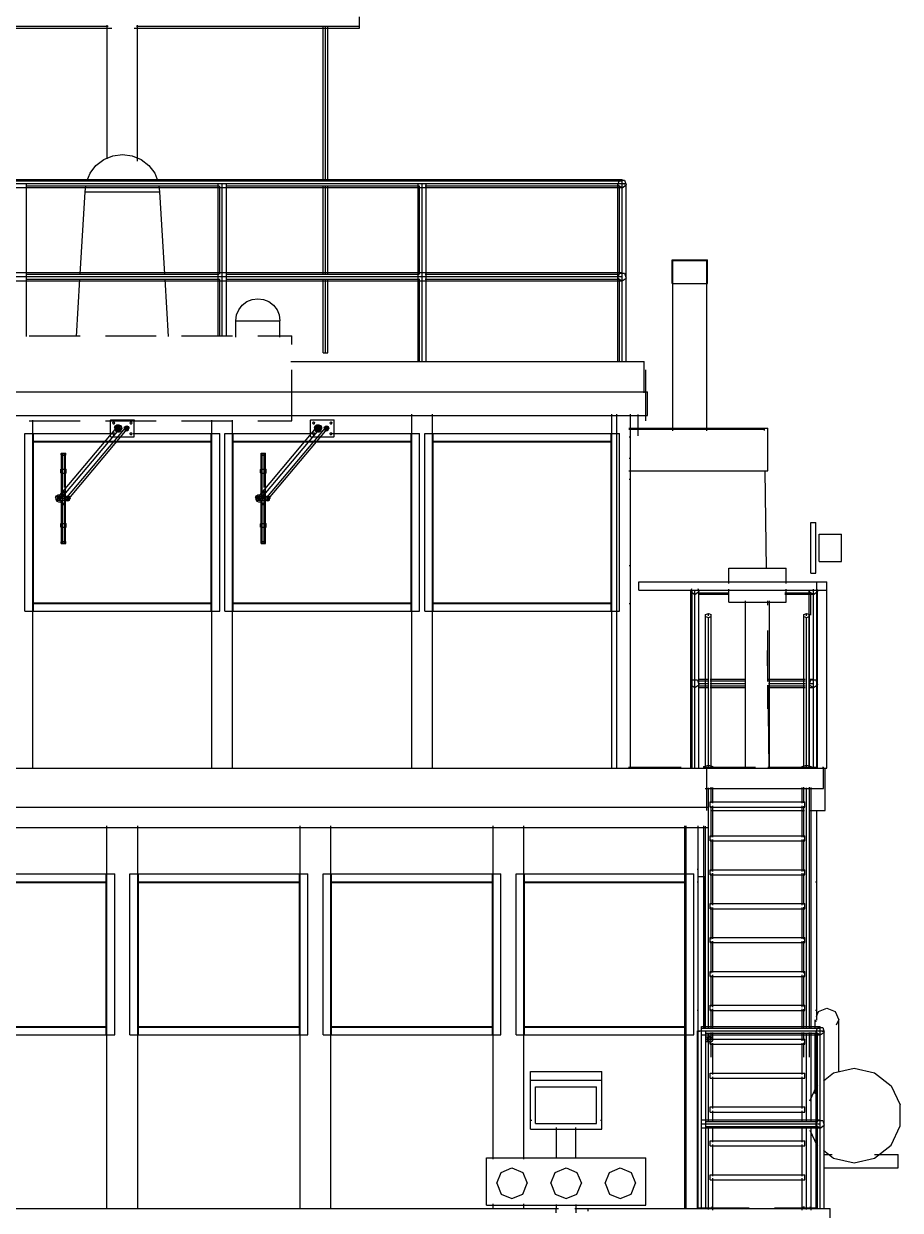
# Model space of a CAD drawing. Extents: x 5 to 836, y 5 to 589.
# Drawn here: x 460.2 to 511.9, y 462.9 to 532.9 of the extents above; entities that cross this region are included whole.
import ezdxf

# ---------------------------------------------------------------- set-up
doc = ezdxf.new("R2010")
doc.units = 0
doc.linetypes.add('DASHED', pattern=[4.5, 3, -1.5])
for name, color, linetype in [('DETAIL', 8, 'CONTINUOUS'), ('MARKING', 4, 'DASHED'), ('OUTLINE', 7, 'CONTINUOUS')]:
    doc.layers.add(name, color=color, linetype=linetype)

msp = doc.modelspace()

# ---------------------------------------------------------------- linework, layer by layer
at = {"layer": 'DETAIL'}
for p, q in [((480, 532.67), (480, 533.33)), ((452, 532.79), (465.16, 532.79)), ((452, 532.67), (465.37, 532.67)), ((466.7, 532.67), (480, 532.67)), ((466.84, 532.79), (480, 532.79)), ((477.86, 523.65), (477.86, 532.75)), ((478, 523.65), (478, 532.75)), ((478.14, 523.65), (478.14, 532.75)), ((436.26, 523.5), (495.74, 523.5)), ((436.5, 523.74), (495.5, 523.74)), ((436.5, 523.65), (495.5, 523.65)), ((436.5, 523.26), (495.5, 523.26)), ((460.3, 523.35), (471.7, 523.35)), ((460.34, 514.46), (460.34, 523.5)), ((471.66, 514.46), (471.66, 523.5)), ((471.75, 518.15), (471.75, 523.36)), ((471.9, 514.46), (471.9, 523.5)), ((472.12, 523.35), (483.53, 523.35)), ((472.14, 514.46), (472.14, 523.5)), ((477.86, 518.12), (477.86, 523.37)), ((478, 518.12), (478, 523.37)), ((478.14, 518.12), (478.14, 523.37)), ((483.46, 513), (483.46, 523.5)), ((483.55, 518.15), (483.55, 523.36)), ((483.7, 513), (483.7, 523.5)), ((483.88, 523.35), (495.36, 523.35)), ((483.94, 513), (483.94, 523.5)), ((495.26, 523.42), (495.35, 523.7)), ((495.26, 513), (495.26, 523.5)), ((495.26, 523.42), (495.5, 523.25)), ((495.35, 523.7), (495.65, 523.7)), ((495.35, 518.15), (495.35, 523.36)), ((495.5, 513), (495.5, 523.74)), ((495.5, 523.25), (495.74, 523.42)), ((495.65, 523.7), (495.74, 523.42)), ((495.65, 523.43), (495.65, 523.5)), ((495.74, 513), (495.74, 523.5)), ((463.8, 523), (468.2, 523)), ((498.46, 519), (500.54, 519)), ((498.5, 518.95), (500.5, 518.95)), ((436.5, 518.24), (495.5, 518.24)), ((460.3, 518.15), (471.7, 518.15)), ((472.12, 518.15), (483.53, 518.15)), ((483.88, 518.15), (495.36, 518.15)), ((495.26, 517.92), (495.35, 518.2)), ((495.35, 518.2), (495.65, 518.2)), ((495.65, 518.2), (495.74, 517.92)), ((436.5, 518), (495.5, 518)), ((436.5, 517.76), (495.5, 517.76)), ((460.3, 517.85), (471.7, 517.85)), ((471.75, 514.46), (471.75, 517.87)), ((472.12, 517.85), (483.53, 517.85)), ((477.86, 513.5), (477.86, 517.84)), ((478, 513.5), (478, 517.84)), ((478.14, 513.5), (478.14, 517.84)), ((483.55, 513), (483.55, 517.87)), ((483.88, 517.85), (495.36, 517.85)), ((495.26, 517.92), (495.5, 517.75)), ((495.35, 513), (495.35, 517.87)), ((495.5, 517.75), (495.74, 517.92)), ((498.46, 517.6), (500.54, 517.6)), ((472.7, 515.4), (475.3, 515.4)), ((477.86, 513.5), (478.14, 513.5)), ((475.94, 513), (496.8, 513)), ((496.8, 511.14), (496.8, 513)), ((435, 511.2), (497, 511.2)), ((497, 509.8), (497, 511.2)), ((435, 509.8), (497, 509.8)), ((483.09, 489), (483.09, 509.89)), ((484.31, 489), (484.31, 509.89)), ((494.89, 489), (494.89, 509.89)), ((495.2, 489), (495.2, 509.88)), ((496, 489), (496, 509.88)), ((460.71, 489), (460.71, 509.54)), ((465.43, 509.37), (465.44, 509.4)), ((465.43, 509.37), (465.44, 509.34)), ((465.44, 509.4), (465.46, 509.42)), ((465.44, 509.34), (465.46, 509.32)), ((465.46, 509.42), (465.49, 509.43)), ((465.46, 509.32), (465.49, 509.31)), ((465.49, 509.43), (465.52, 509.42)), ((465.49, 509.31), (465.52, 509.32)), ((465.52, 509.42), (465.54, 509.4)), ((465.52, 509.32), (465.54, 509.34)), ((465.54, 509.4), (465.55, 509.37)), ((465.54, 509.34), (465.55, 509.37)), ((465.54, 509.09), (465.59, 509.19)), ((465.54, 509.09), (465.55, 508.98)), ((465.56, 509.05), (465.59, 509.14)), ((465.56, 509.05), (465.59, 508.96)), ((465.59, 509.19), (465.68, 509.25)), ((465.59, 509.14), (465.66, 509.21)), ((465.6, 509.05), (465.62, 509.13)), ((465.6, 509.05), (465.62, 508.97)), ((465.62, 509.13), (465.67, 509.18)), ((465.66, 509.21), (465.75, 509.24)), ((465.66, 509.07), (465.72, 509.13)), ((465.66, 509.07), (465.69, 508.98)), ((465.67, 509.18), (465.75, 509.2)), ((465.68, 509.25), (465.79, 509.26)), ((465.68, 509.05), (465.69, 509.09)), ((465.68, 509.05), (465.69, 509.01)), ((465.69, 509.09), (465.71, 509.11)), ((465.71, 509.11), (465.75, 509.12)), ((465.72, 509.13), (465.81, 509.12)), ((465.75, 509.24), (465.84, 509.21)), ((465.75, 509.2), (465.83, 509.18)), ((465.75, 509.12), (465.79, 509.11)), ((465.79, 509.26), (465.89, 509.21)), ((465.79, 509.11), (465.81, 509.09)), ((465.81, 509.12), (465.84, 509.03)), ((465.81, 509.09), (465.82, 509.05)), ((465.81, 509.01), (465.82, 509.05)), ((465.83, 509.18), (465.88, 509.13)), ((465.84, 509.21), (465.91, 509.14)), ((465.88, 509.13), (465.9, 509.05)), ((465.88, 508.97), (465.9, 509.05)), ((465.89, 509.21), (465.95, 509.12)), ((465.91, 509.14), (465.94, 509.05)), ((465.91, 508.96), (465.94, 509.05)), ((465.95, 509.12), (465.96, 509.01)), ((466.11, 509.07), (466.14, 509.14)), ((466.11, 509.07), (466.12, 509)), ((466.13, 509.05), (466.15, 509.11)), ((466.13, 509.05), (466.15, 508.99)), ((466.14, 509.14), (466.2, 509.18)), ((466.15, 509.11), (466.19, 509.15)), ((466.15, 509.05), (466.17, 509.1)), ((466.15, 509.05), (466.17, 509)), ((466.17, 509.1), (466.2, 509.13)), ((466.19, 509.15), (466.25, 509.17)), ((466.19, 509.06), (466.23, 509.11)), ((466.19, 509.06), (466.21, 509)), ((466.2, 509.18), (466.27, 509.19)), ((466.2, 509.13), (466.25, 509.15)), ((466.21, 509.05), (466.22, 509.07)), ((466.21, 509.05), (466.22, 509.03)), ((466.22, 509.07), (466.23, 509.08)), ((466.23, 509.11), (466.29, 509.1)), ((466.23, 509.08), (466.25, 509.09)), ((466.25, 509.17), (466.31, 509.15)), ((466.25, 509.15), (466.3, 509.13)), ((466.25, 509.09), (466.27, 509.08)), ((466.27, 509.19), (466.34, 509.16)), ((466.27, 509.08), (466.28, 509.07)), ((466.28, 509.07), (466.29, 509.05)), ((466.28, 509.03), (466.29, 509.05)), ((466.29, 509.1), (466.31, 509.04)), ((466.3, 509.13), (466.33, 509.1)), ((466.31, 509.15), (466.35, 509.11)), ((466.33, 509.1), (466.35, 509.05)), ((466.33, 509), (466.35, 509.05)), ((466.34, 509.16), (466.38, 509.1)), ((466.35, 509.11), (466.37, 509.05)), ((466.35, 508.99), (466.37, 509.05)), ((466.38, 509.1), (466.39, 509.03)), ((466.45, 509.37), (466.46, 509.4)), ((466.45, 509.37), (466.46, 509.34)), ((466.46, 509.4), (466.48, 509.42)), ((466.46, 509.34), (466.48, 509.32)), ((466.48, 509.42), (466.51, 509.43)), ((466.48, 509.32), (466.51, 509.31)), ((466.51, 509.43), (466.54, 509.42)), ((466.51, 509.31), (466.54, 509.32)), ((466.54, 509.42), (466.56, 509.4)), ((466.54, 509.32), (466.56, 509.34)), ((466.56, 509.4), (466.57, 509.37)), ((466.56, 509.34), (466.57, 509.37)), ((471.29, 489), (471.29, 509.54)), ((472.51, 489), (472.51, 509.54)), ((477.23, 509.37), (477.24, 509.4)), ((477.23, 509.37), (477.24, 509.34)), ((477.24, 509.4), (477.26, 509.42)), ((477.24, 509.34), (477.26, 509.32)), ((477.26, 509.42), (477.29, 509.43)), ((477.26, 509.32), (477.29, 509.31)), ((477.29, 509.43), (477.32, 509.42)), ((477.29, 509.31), (477.32, 509.32)), ((477.32, 509.42), (477.34, 509.4)), ((477.32, 509.32), (477.34, 509.34)), ((477.34, 509.4), (477.35, 509.37)), ((477.34, 509.34), (477.35, 509.37)), ((477.34, 509.09), (477.39, 509.19)), ((477.34, 509.09), (477.35, 508.98)), ((477.36, 509.05), (477.39, 509.14)), ((477.36, 509.05), (477.39, 508.96)), ((477.39, 509.19), (477.48, 509.25)), ((477.39, 509.14), (477.46, 509.21)), ((477.4, 509.05), (477.42, 509.13)), ((477.4, 509.05), (477.42, 508.97)), ((477.42, 509.13), (477.47, 509.18)), ((477.46, 509.21), (477.55, 509.24)), ((477.46, 509.07), (477.52, 509.13)), ((477.46, 509.07), (477.49, 508.98)), ((477.47, 509.18), (477.55, 509.2)), ((477.48, 509.25), (477.59, 509.26)), ((477.48, 509.05), (477.49, 509.09)), ((477.48, 509.05), (477.49, 509.01)), ((477.49, 509.09), (477.51, 509.11)), ((477.51, 509.11), (477.55, 509.12)), ((477.52, 509.13), (477.61, 509.12)), ((477.55, 509.24), (477.64, 509.22)), ((477.55, 509.2), (477.63, 509.18)), ((477.55, 509.12), (477.59, 509.11)), ((477.59, 509.26), (477.69, 509.21)), ((477.59, 509.11), (477.61, 509.09)), ((477.61, 509.12), (477.64, 509.03)), ((477.61, 509.09), (477.62, 509.05)), ((477.61, 509.01), (477.62, 509.05)), ((477.63, 509.18), (477.68, 509.13)), ((477.64, 509.21), (477.71, 509.14)), ((477.68, 509.13), (477.7, 509.05)), ((477.68, 508.97), (477.7, 509.05)), ((477.69, 509.21), (477.75, 509.12)), ((477.71, 509.14), (477.74, 509.05)), ((477.71, 508.96), (477.74, 509.05)), ((477.75, 509.12), (477.76, 509.01)), ((477.91, 509.07), (477.94, 509.14)), ((477.91, 509.07), (477.92, 509)), ((477.93, 509.05), (477.95, 509.11)), ((477.93, 509.05), (477.95, 508.99)), ((477.94, 509.14), (478, 509.18)), ((477.95, 509.11), (477.99, 509.15)), ((477.95, 509.05), (477.97, 509.1)), ((477.95, 509.05), (477.97, 509)), ((477.96, 509.1), (478, 509.14)), ((477.99, 509.15), (478.05, 509.17)), ((477.99, 509.06), (478.03, 509.11)), ((477.99, 509.06), (478.01, 509)), ((478, 509.18), (478.07, 509.19)), ((478, 509.13), (478.05, 509.15)), ((478.01, 509.05), (478.02, 509.07)), ((478.01, 509.05), (478.02, 509.03)), ((478.02, 509.07), (478.03, 509.08)), ((478.03, 509.11), (478.09, 509.1)), ((478.03, 509.08), (478.05, 509.09)), ((478.05, 509.17), (478.11, 509.15)), ((478.05, 509.15), (478.1, 509.13)), ((478.05, 509.09), (478.07, 509.08)), ((478.07, 509.19), (478.14, 509.16)), ((478.07, 509.08), (478.08, 509.07)), ((478.08, 509.07), (478.09, 509.05)), ((478.08, 509.03), (478.09, 509.05)), ((478.09, 509.1), (478.11, 509.04)), ((478.1, 509.13), (478.13, 509.1)), ((478.11, 509.15), (478.15, 509.11)), ((478.13, 509.1), (478.15, 509.05)), ((478.13, 509), (478.15, 509.05)), ((478.14, 509.16), (478.18, 509.1)), ((478.15, 509.11), (478.17, 509.05)), ((478.15, 508.99), (478.16, 509.05)), ((478.18, 509.1), (478.19, 509.03)), ((478.25, 509.37), (478.26, 509.4)), ((478.25, 509.37), (478.26, 509.34)), ((478.26, 509.4), (478.28, 509.42)), ((478.26, 509.34), (478.28, 509.32)), ((478.28, 509.42), (478.31, 509.43)), ((478.28, 509.32), (478.31, 509.31)), ((478.31, 509.43), (478.34, 509.42)), ((478.31, 509.31), (478.34, 509.32)), ((478.34, 509.42), (478.36, 509.4)), ((478.34, 509.32), (478.36, 509.34)), ((478.36, 509.4), (478.37, 509.37)), ((478.36, 509.34), (478.37, 509.37)), ((495.91, 509.05), (504.1, 509.05)), ((460.25, 508.75), (465.37, 508.75)), ((460.25, 498.25), (460.25, 508.75)), ((460.75, 498.25), (460.75, 508.75)), ((465.43, 508.73), (465.44, 508.76)), ((465.43, 508.73), (465.44, 508.7)), ((465.44, 508.76), (465.46, 508.78)), ((465.44, 508.7), (465.46, 508.68)), ((465.46, 508.78), (465.49, 508.79)), ((465.46, 508.68), (465.49, 508.67)), ((465.49, 508.79), (465.52, 508.78)), ((465.49, 508.67), (465.52, 508.68)), ((465.52, 508.78), (465.54, 508.76)), ((465.52, 508.68), (465.54, 508.7)), ((465.54, 508.76), (465.55, 508.73)), ((465.54, 508.7), (465.55, 508.73)), ((465.55, 508.98), (465.61, 508.89)), ((465.59, 508.96), (465.66, 508.89)), ((465.61, 508.89), (465.71, 508.84)), ((465.62, 508.97), (465.67, 508.92)), ((465.66, 508.89), (465.75, 508.86)), ((465.67, 508.92), (465.75, 508.9)), ((465.69, 509.01), (465.71, 508.99)), ((465.69, 508.98), (465.78, 508.97)), ((465.71, 508.99), (465.75, 508.98)), ((465.71, 508.84), (465.82, 508.85)), ((465.75, 508.98), (465.79, 508.99)), ((465.75, 508.9), (465.83, 508.92)), ((465.75, 508.86), (465.85, 508.89)), ((465.78, 508.97), (465.84, 509.03)), ((465.79, 508.99), (465.81, 509.01)), ((465.82, 508.85), (465.91, 508.91)), ((465.83, 508.92), (465.88, 508.97)), ((465.84, 508.89), (465.91, 508.96)), ((465.91, 508.91), (465.96, 509.01)), ((466.12, 509), (466.16, 508.94)), ((466.15, 508.99), (466.19, 508.95)), ((466.16, 508.94), (466.23, 508.91)), ((466.17, 509), (466.2, 508.97)), ((466.19, 508.95), (466.25, 508.93)), ((466.2, 508.97), (466.25, 508.95)), ((466.21, 509), (466.27, 508.99)), ((466.22, 509.03), (466.23, 509.02)), ((466.23, 509.02), (466.25, 509.01)), ((466.23, 508.91), (466.3, 508.92)), ((466.25, 509.01), (466.27, 509.02)), ((466.25, 508.95), (466.3, 508.97)), ((466.25, 508.93), (466.31, 508.95)), ((466.27, 508.99), (466.31, 509.04)), ((466.27, 509.02), (466.28, 509.03)), ((466.3, 508.97), (466.33, 509)), ((466.3, 508.92), (466.36, 508.96)), ((466.31, 508.95), (466.35, 508.99)), ((466.36, 508.96), (466.39, 509.03)), ((466.45, 508.73), (466.46, 508.76)), ((466.45, 508.73), (466.46, 508.7)), ((466.46, 508.76), (466.48, 508.78)), ((466.46, 508.7), (466.48, 508.68)), ((466.48, 508.78), (466.51, 508.79)), ((466.48, 508.68), (466.51, 508.67)), ((466.51, 508.79), (466.54, 508.78)), ((466.51, 508.67), (466.54, 508.68)), ((466.54, 508.78), (466.56, 508.76)), ((466.54, 508.68), (466.56, 508.7)), ((466.56, 508.76), (466.57, 508.73)), ((466.56, 508.7), (466.57, 508.73)), ((466.63, 508.75), (471.75, 508.75)), ((471.25, 498.25), (471.25, 508.75)), ((471.75, 498.25), (471.75, 508.75)), ((472.05, 508.75), (477.17, 508.75)), ((472.05, 498.25), (472.05, 508.75)), ((472.55, 498.25), (472.55, 508.75)), ((477.23, 508.73), (477.24, 508.76)), ((477.23, 508.73), (477.24, 508.7)), ((477.24, 508.76), (477.26, 508.78)), ((477.24, 508.7), (477.26, 508.68)), ((477.26, 508.78), (477.29, 508.79)), ((477.26, 508.68), (477.29, 508.67)), ((477.29, 508.79), (477.32, 508.78)), ((477.29, 508.67), (477.32, 508.68)), ((477.32, 508.78), (477.34, 508.76)), ((477.32, 508.68), (477.34, 508.7)), ((477.34, 508.76), (477.35, 508.73)), ((477.34, 508.7), (477.35, 508.73)), ((477.35, 508.98), (477.41, 508.89)), ((477.39, 508.96), (477.46, 508.89)), ((477.41, 508.89), (477.51, 508.84)), ((477.42, 508.97), (477.47, 508.92)), ((477.46, 508.89), (477.55, 508.86)), ((477.47, 508.92), (477.55, 508.9)), ((477.49, 509.01), (477.51, 508.99)), ((477.49, 508.98), (477.58, 508.97)), ((477.51, 508.99), (477.55, 508.98)), ((477.51, 508.84), (477.62, 508.85)), ((477.55, 508.98), (477.59, 508.99)), ((477.55, 508.9), (477.63, 508.92)), ((477.55, 508.86), (477.65, 508.89)), ((477.58, 508.97), (477.64, 509.03)), ((477.59, 508.99), (477.61, 509.01)), ((477.62, 508.85), (477.71, 508.91)), ((477.63, 508.92), (477.68, 508.97)), ((477.64, 508.89), (477.71, 508.96)), ((477.71, 508.91), (477.76, 509.01)), ((477.92, 509), (477.96, 508.94)), ((477.95, 508.99), (477.99, 508.95)), ((477.96, 508.94), (478.03, 508.91)), ((477.97, 509), (478, 508.97)), ((477.99, 508.95), (478.05, 508.93)), ((478, 508.97), (478.05, 508.95)), ((478.01, 509), (478.07, 508.99)), ((478.02, 509.03), (478.03, 509.02)), ((478.03, 509.02), (478.05, 509.01)), ((478.03, 508.91), (478.1, 508.92)), ((478.05, 509.01), (478.07, 509.02)), ((478.05, 508.95), (478.1, 508.97)), ((478.05, 508.93), (478.11, 508.95)), ((478.07, 508.99), (478.11, 509.04)), ((478.07, 509.02), (478.08, 509.03)), ((478.1, 508.97), (478.13, 509)), ((478.1, 508.92), (478.16, 508.96)), ((478.11, 508.95), (478.15, 508.99)), ((478.16, 508.96), (478.19, 509.03)), ((478.25, 508.73), (478.26, 508.76)), ((478.25, 508.73), (478.26, 508.7)), ((478.26, 508.76), (478.28, 508.78)), ((478.26, 508.7), (478.28, 508.68)), ((478.28, 508.78), (478.31, 508.79)), ((478.28, 508.68), (478.31, 508.67)), ((478.31, 508.79), (478.34, 508.78)), ((478.31, 508.67), (478.34, 508.68)), ((478.34, 508.78), (478.36, 508.76)), ((478.34, 508.68), (478.36, 508.7)), ((478.36, 508.76), (478.37, 508.73)), ((478.36, 508.7), (478.37, 508.73)), ((478.43, 508.75), (483.55, 508.75)), ((483.05, 498.25), (483.05, 508.75)), ((483.55, 498.25), (483.55, 508.75)), ((483.85, 508.75), (495.35, 508.75)), ((483.85, 498.25), (483.85, 508.75)), ((484.35, 498.25), (484.35, 508.75)), ((494.85, 498.25), (494.85, 508.75)), ((495.35, 498.25), (495.35, 508.75)), ((495.91, 509), (503.9, 509)), ((495.93, 508.54), (496, 508.54)), ((460.71, 508.29), (471.29, 508.29)), ((460.75, 508.25), (471.25, 508.25)), ((472.51, 508.29), (483.09, 508.29)), ((472.55, 508.25), (483.05, 508.25)), ((484.31, 508.29), (494.89, 508.29)), ((484.35, 508.25), (494.85, 508.25)), ((495.93, 507.29), (496, 507.29)), ((495.91, 506.55), (504.1, 506.55)), ((495.93, 506.04), (496, 506.04)), ((462.06, 504.96), (462.11, 505.06)), ((462.06, 504.96), (462.07, 504.85)), ((462.07, 504.85), (462.14, 504.76)), ((462.11, 505.06), (462.2, 505.12)), ((462.2, 505.12), (462.31, 505.13)), ((462.21, 504.92), (462.22, 504.95)), ((462.21, 504.92), (462.22, 504.89)), ((462.22, 504.95), (462.24, 504.97)), ((462.22, 504.89), (462.24, 504.87)), ((462.24, 504.97), (462.27, 504.98)), ((462.24, 504.87), (462.27, 504.86)), ((462.27, 504.98), (462.3, 504.97)), ((462.27, 504.86), (462.3, 504.87)), ((462.3, 504.97), (462.32, 504.95)), ((462.3, 504.87), (462.32, 504.89)), ((462.31, 505.13), (462.41, 505.08)), ((462.32, 504.95), (462.33, 504.92)), ((462.32, 504.89), (462.33, 504.92)), ((462.41, 505.08), (462.47, 504.99)), ((462.43, 504.78), (462.48, 504.88)), ((462.47, 504.99), (462.48, 504.88)), ((462.63, 504.94), (462.66, 505.01)), ((462.63, 504.94), (462.64, 504.87)), ((462.64, 504.87), (462.68, 504.81)), ((462.66, 505.01), (462.72, 505.05)), ((462.71, 504.92), (462.72, 504.95)), ((462.71, 504.92), (462.72, 504.89)), ((462.72, 505.05), (462.8, 505.06)), ((462.72, 504.95), (462.74, 504.97)), ((462.72, 504.89), (462.74, 504.87)), ((462.74, 504.97), (462.77, 504.98)), ((462.74, 504.87), (462.77, 504.86)), ((462.77, 504.98), (462.8, 504.97)), ((462.77, 504.86), (462.8, 504.87)), ((462.8, 505.06), (462.86, 505.03)), ((462.8, 504.97), (462.82, 504.95)), ((462.8, 504.87), (462.82, 504.89)), ((462.82, 504.95), (462.83, 504.92)), ((462.82, 504.89), (462.83, 504.92)), ((462.86, 505.03), (462.9, 504.97)), ((462.88, 504.83), (462.91, 504.9)), ((462.9, 504.97), (462.91, 504.9)), ((473.86, 504.96), (473.91, 505.06)), ((473.86, 504.96), (473.87, 504.85)), ((473.87, 504.85), (473.94, 504.76)), ((473.91, 505.06), (474, 505.12)), ((474, 505.12), (474.11, 505.13)), ((474.01, 504.92), (474.02, 504.95)), ((474.01, 504.92), (474.02, 504.89)), ((474.02, 504.95), (474.04, 504.97)), ((474.02, 504.89), (474.04, 504.87)), ((474.04, 504.97), (474.07, 504.98)), ((474.04, 504.87), (474.07, 504.86)), ((474.07, 504.98), (474.1, 504.97)), ((474.07, 504.86), (474.1, 504.87)), ((474.1, 504.97), (474.12, 504.95)), ((474.1, 504.87), (474.12, 504.89)), ((474.11, 505.13), (474.21, 505.08)), ((474.12, 504.95), (474.13, 504.92)), ((474.12, 504.89), (474.13, 504.92)), ((474.21, 505.08), (474.27, 504.99)), ((474.23, 504.78), (474.28, 504.88)), ((474.27, 504.99), (474.28, 504.88)), ((474.43, 504.94), (474.46, 505.01)), ((474.43, 504.94), (474.44, 504.87)), ((474.44, 504.87), (474.48, 504.81)), ((474.46, 505.01), (474.52, 505.05)), ((474.51, 504.92), (474.52, 504.95)), ((474.51, 504.92), (474.52, 504.89)), ((474.52, 505.05), (474.6, 505.06)), ((474.52, 504.95), (474.54, 504.97)), ((474.52, 504.89), (474.54, 504.87)), ((474.54, 504.97), (474.57, 504.98)), ((474.54, 504.87), (474.57, 504.86)), ((474.57, 504.98), (474.6, 504.97)), ((474.57, 504.86), (474.6, 504.87)), ((474.6, 505.06), (474.66, 505.03)), ((474.6, 504.97), (474.62, 504.95)), ((474.6, 504.87), (474.62, 504.89)), ((474.62, 504.95), (474.63, 504.92)), ((474.62, 504.89), (474.63, 504.92)), ((474.66, 505.03), (474.7, 504.97)), ((474.68, 504.83), (474.71, 504.9)), ((474.7, 504.97), (474.71, 504.9)), ((462.14, 504.76), (462.23, 504.71)), ((462.23, 504.71), (462.34, 504.72)), ((462.34, 504.72), (462.43, 504.78)), ((462.68, 504.81), (462.75, 504.78)), ((462.75, 504.78), (462.82, 504.79)), ((462.82, 504.79), (462.88, 504.83)), ((473.94, 504.76), (474.03, 504.71)), ((474.03, 504.71), (474.14, 504.72)), ((474.14, 504.72), (474.23, 504.78)), ((474.48, 504.81), (474.55, 504.78)), ((474.55, 504.78), (474.62, 504.79)), ((474.62, 504.79), (474.68, 504.83)), ((506.65, 500.5), (506.65, 503.5)), ((506.65, 503.5), (506.95, 503.5)), ((506.95, 500.5), (506.95, 503.5)), ((507.15, 502.8), (508.45, 502.8)), ((507.15, 501.2), (507.15, 502.8)), ((508.45, 501.2), (508.45, 502.8)), ((495.93, 500.96), (496, 500.96)), ((501.8, 499.9), (501.8, 500.8)), ((501.8, 500.8), (505.2, 500.8)), ((505.2, 499.9), (505.2, 500.8)), ((507.15, 501.2), (508.45, 501.2)), ((496.5, 499.5), (496.5, 500)), ((496.5, 500), (507.6, 500)), ((506.65, 500.5), (506.95, 500.5)), ((507, 489), (507, 500)), ((507.6, 489), (507.6, 500)), ((496.5, 499.5), (507.6, 499.5)), ((499.56, 499.42), (499.62, 499.59)), ((499.56, 489), (499.56, 499.5)), ((499.56, 499.42), (499.8, 499.25)), ((499.65, 489), (499.65, 499.5)), ((499.8, 489), (499.8, 499.5)), ((499.8, 499.25), (500.04, 499.42)), ((499.98, 499.59), (500.04, 499.42)), ((500.01, 499.35), (501.83, 499.35)), ((500.01, 499.26), (501.83, 499.26)), ((500.04, 489), (500.04, 499.5)), ((501.8, 498.8), (501.8, 499.56)), ((505.12, 499.35), (506.66, 499.35)), ((505.12, 499.26), (506.8, 499.26)), ((505.2, 498.8), (505.2, 499.56)), ((506.56, 489), (506.56, 499.5)), ((506.56, 499.42), (506.58, 499.48)), ((506.56, 499.42), (506.8, 499.25)), ((506.65, 498.03), (506.65, 499.36)), ((506.8, 489), (506.8, 499.56)), ((506.8, 499.25), (507.04, 499.42)), ((506.98, 499.59), (507.04, 499.42)), ((507.04, 489), (507.04, 499.5)), ((460.71, 498.71), (471.29, 498.71)), ((460.75, 498.75), (471.25, 498.75)), ((472.51, 498.71), (483.09, 498.71)), ((472.55, 498.75), (483.05, 498.75)), ((484.31, 498.71), (494.89, 498.71)), ((484.35, 498.75), (494.85, 498.75)), ((495.93, 498.71), (496, 498.71)), ((501.8, 498.8), (505.2, 498.8)), ((502.8, 489), (502.8, 498.86)), ((504.2, 489), (504.2, 498.86)), ((460.25, 498.25), (471.75, 498.25)), ((472.05, 498.25), (483.55, 498.25)), ((483.85, 498.25), (495.35, 498.25)), ((500.43, 498.06), (500.6, 498.12)), ((500.43, 489.04), (500.43, 498.06)), ((500.43, 497.94), (500.6, 497.88)), ((500.6, 497.98), (500.6, 498.12)), ((500.6, 498.12), (500.77, 498.06)), ((500.6, 497.88), (500.77, 497.94)), ((500.6, 489.01), (500.6, 497.88)), ((500.77, 489.04), (500.77, 498.06)), ((506.23, 498.06), (506.4, 498.12)), ((506.23, 489.04), (506.23, 498.06)), ((506.23, 497.94), (506.4, 497.88)), ((506.4, 497.98), (506.4, 498.12)), ((506.4, 498.12), (506.57, 498.06)), ((506.4, 497.88), (506.57, 497.94)), ((506.4, 489.01), (506.4, 497.88)), ((506.57, 489.04), (506.57, 498.06)), ((499.56, 493.92), (499.65, 494.2)), ((499.56, 493.92), (499.8, 493.75)), ((499.65, 494.2), (499.95, 494.2)), ((499.8, 493.75), (500.04, 493.92)), ((499.95, 494.2), (500.04, 493.92)), ((500.01, 494.24), (500.57, 494.24)), ((500.01, 494.15), (500.57, 494.15)), ((500.01, 494), (500.57, 494)), ((500.01, 493.85), (500.57, 493.85)), ((500.01, 493.76), (500.57, 493.76)), ((500.71, 494.24), (502.81, 494.24)), ((500.71, 494.15), (502.81, 494.15)), ((500.71, 494), (502.81, 494)), ((500.71, 493.85), (502.81, 493.85)), ((500.71, 493.76), (502.81, 493.76)), ((504.14, 494.24), (506.31, 494.24)), ((504.14, 494.15), (506.31, 494.15)), ((504.14, 494), (506.31, 494)), ((504.14, 493.85), (506.31, 493.85)), ((504.14, 493.76), (506.31, 493.76)), ((506.52, 494.24), (506.8, 494.24)), ((506.52, 494), (506.8, 494)), ((506.52, 493.76), (506.8, 493.76)), ((506.56, 493.92), (506.65, 494.2)), ((506.56, 493.92), (506.8, 493.75)), ((506.65, 494.2), (506.95, 494.2)), ((506.8, 493.75), (507.04, 493.92)), ((506.95, 494.2), (507.04, 493.92)), ((424.4, 489), (507.6, 489)), ((500.34, 489.09), (500.6, 489.18)), ((500.34, 489.02), (500.34, 489.09)), ((500.5, 486.5), (500.5, 489)), ((500.6, 489.18), (500.86, 489.09)), ((500.86, 489.02), (500.86, 489.09)), ((506.14, 489.09), (506.4, 489.18)), ((506.14, 489.02), (506.14, 489.09)), ((506.4, 489.18), (506.66, 489.09)), ((506.66, 489.02), (506.66, 489.09)), ((507.4, 487.8), (507.4, 489)), ((507.5, 486.5), (507.5, 489)), ((500.41, 487.8), (507.4, 487.8)), ((500.6, 473.66), (500.6, 487.84)), ((500.77, 486.95), (500.77, 487.88)), ((500.86, 486.92), (500.86, 487.86)), ((506.14, 486.92), (506.14, 487.86)), ((506.23, 486.95), (506.23, 487.88)), ((506.4, 473.66), (506.4, 487.84)), ((506.57, 473.62), (506.57, 487.88)), ((506.66, 473.61), (506.66, 487.86)), ((431.4, 486.7), (500.6, 486.7)), ((500.7, 486.7), (500.7, 487)), ((500.7, 487), (506.3, 487)), ((500.7, 486.7), (506.3, 486.7)), ((500.77, 484.92), (500.77, 486.76)), ((500.86, 484.93), (500.86, 486.78)), ((506.14, 484.93), (506.14, 486.78)), ((506.23, 484.92), (506.23, 486.76)), ((506.3, 486.7), (506.3, 487)), ((500.78, 486.5), (506.27, 486.5)), ((506.2, 486.43), (506.2, 486.5)), ((506.58, 486.5), (507.5, 486.5)), ((507, 474.12), (507, 486.5)), ((431.4, 485.5), (500.6, 485.5)), ((465.09, 463), (465.09, 485.59)), ((466.91, 463), (466.91, 485.59)), ((476.49, 463), (476.49, 485.59)), ((478.31, 463), (478.31, 485.59)), ((487.89, 465.92), (487.89, 485.59)), ((489.71, 465.92), (489.71, 485.59)), ((499.2, 463), (499.2, 485.59)), ((499.29, 463), (499.29, 485.59)), ((500, 463), (500, 485.59)), ((500.34, 473.61), (500.34, 485.59)), ((500.43, 473.62), (500.43, 485.57)), ((500.7, 484.7), (500.7, 485)), ((500.7, 485), (506.3, 485)), ((500.7, 484.7), (506.3, 484.7)), ((500.77, 482.91), (500.77, 484.78)), ((500.86, 482.9), (500.86, 484.79)), ((506.14, 482.9), (506.14, 484.79)), ((506.23, 482.91), (506.23, 484.78)), ((506.3, 484.7), (506.3, 485)), ((455.05, 482.75), (465.55, 482.75)), ((465.05, 473.25), (465.05, 482.75)), ((465.55, 473.25), (465.55, 482.75)), ((466.45, 482.75), (476.95, 482.75)), ((466.45, 473.25), (466.45, 482.75)), ((466.95, 473.25), (466.95, 482.75)), ((476.45, 473.25), (476.45, 482.75)), ((476.95, 473.25), (476.95, 482.75)), ((477.85, 482.75), (488.35, 482.75)), ((477.85, 473.25), (477.85, 482.75)), ((478.35, 473.25), (478.35, 482.75)), ((487.85, 473.25), (487.85, 482.75)), ((488.35, 473.25), (488.35, 482.75)), ((489.25, 482.75), (499.75, 482.75)), ((489.25, 473.25), (489.25, 482.75)), ((489.75, 473.25), (489.75, 482.75)), ((499.25, 473.25), (499.25, 482.75)), ((499.75, 473.25), (499.75, 482.75)), ((499.93, 483.04), (500, 483.04)), ((500, 482.6), (500.4, 482.6)), ((500.4, 473.67), (500.4, 482.6)), ((500.7, 482.7), (500.7, 483)), ((500.7, 483), (506.3, 483)), ((500.7, 482.7), (506.3, 482.7)), ((500.77, 480.94), (500.77, 482.77)), ((500.86, 480.91), (500.86, 482.8)), ((506.14, 480.91), (506.14, 482.8)), ((506.23, 480.94), (506.23, 482.77)), ((506.3, 482.7), (506.3, 483)), ((455.51, 482.29), (465.09, 482.29)), ((455.55, 482.25), (465.05, 482.25)), ((466.91, 482.29), (476.49, 482.29)), ((466.95, 482.25), (476.45, 482.25)), ((478.31, 482.29), (487.89, 482.29)), ((478.35, 482.25), (487.85, 482.25)), ((489.71, 482.29), (499.29, 482.29)), ((489.75, 482.25), (499.25, 482.25)), ((499.93, 482.29), (500, 482.29)), ((506.93, 482.29), (507, 482.29)), ((500.7, 480.7), (500.7, 481)), ((500.7, 481), (506.3, 481)), ((500.7, 480.7), (506.3, 480.7)), ((500.77, 478.91), (500.77, 480.8)), ((500.86, 478.92), (500.86, 480.77)), ((506.14, 478.92), (506.14, 480.77)), ((506.23, 478.91), (506.23, 480.8)), ((506.3, 480.7), (506.3, 481)), ((500.7, 478.7), (500.7, 479)), ((500.7, 479), (506.3, 479)), ((506.3, 478.7), (506.3, 479)), ((500.7, 478.7), (506.3, 478.7)), ((500.77, 476.9), (500.77, 478.79)), ((500.86, 476.93), (500.86, 478.78)), ((506.14, 476.93), (506.14, 478.78)), ((506.23, 476.9), (506.23, 478.79)), ((500.7, 476.7), (500.7, 477)), ((500.7, 477), (506.3, 477)), ((506.3, 476.7), (506.3, 477)), ((500.7, 476.7), (506.3, 476.7)), ((500.77, 474.92), (500.77, 476.76)), ((500.86, 474.9), (500.86, 476.79)), ((506.14, 474.9), (506.14, 476.79)), ((506.23, 474.92), (506.23, 476.76)), ((500.7, 474.7), (500.7, 475)), ((500.7, 475), (506.3, 475)), ((500.77, 473.62), (500.77, 474.78)), ((500.86, 473.61), (500.86, 474.79)), ((506.14, 473.61), (506.14, 474.79)), ((506.23, 473.62), (506.23, 474.78)), ((506.3, 474.7), (506.3, 475)), ((499.93, 474.71), (500, 474.71)), ((500.7, 474.7), (506.3, 474.7)), ((506.93, 474.71), (507, 474.71)), ((455.51, 473.71), (465.09, 473.71)), ((455.55, 473.75), (465.05, 473.75)), ((466.91, 473.71), (476.49, 473.71)), ((466.95, 473.75), (476.45, 473.75)), ((478.31, 473.71), (487.89, 473.71)), ((478.35, 473.75), (487.85, 473.75)), ((489.71, 473.71), (499.29, 473.71)), ((489.75, 473.75), (499.25, 473.75)), ((499.96, 473.5), (507.44, 473.5)), ((499.96, 463), (499.96, 473.5)), ((500.05, 473.43), (500.05, 473.5)), ((500.2, 463), (500.2, 473.74)), ((500.2, 473.74), (507.2, 473.74)), ((500.2, 473.65), (507.2, 473.65)), ((500.41, 473.35), (507.06, 473.35)), ((500.44, 463), (500.44, 473.5)), ((500.6, 468.13), (500.6, 473.38)), ((500.77, 472.92), (500.77, 473.39)), ((500.86, 472.91), (500.86, 473.4)), ((506.14, 472.91), (506.14, 473.4)), ((506.23, 472.92), (506.23, 473.39)), ((506.4, 468.13), (506.4, 473.38)), ((506.57, 471.94), (506.57, 473.39)), ((506.66, 468.12), (506.66, 473.4)), ((506.96, 473.42), (507.05, 473.7)), ((506.96, 463), (506.96, 473.5)), ((506.96, 473.42), (507.2, 473.25)), ((507.05, 473.7), (507.35, 473.7)), ((507.05, 468.15), (507.05, 473.36)), ((507.2, 463), (507.2, 473.74)), ((507.2, 473.25), (507.44, 473.42)), ((507.35, 473.7), (507.44, 473.42)), ((507.35, 473.43), (507.35, 473.5)), ((507.44, 463), (507.44, 473.5)), ((455.05, 473.25), (465.55, 473.25)), ((466.45, 473.25), (476.95, 473.25)), ((477.85, 473.25), (488.35, 473.25)), ((489.25, 473.25), (499.75, 473.25)), ((500.2, 473.26), (507.2, 473.26)), ((500.42, 473.14), (500.7, 473.14)), ((500.42, 473), (506.3, 473)), ((500.42, 472.86), (500.7, 472.86)), ((500.54, 473.09), (500.7, 473.18)), ((500.54, 472.91), (500.54, 473.09)), ((500.54, 472.91), (500.7, 472.82)), ((500.7, 473.18), (500.86, 473.09)), ((500.7, 472.7), (500.7, 473.14)), ((500.7, 472.82), (500.86, 472.91)), ((500.7, 472.7), (506.3, 472.7)), ((500.77, 471.94), (500.77, 472.78)), ((500.86, 470.92), (500.86, 472.77)), ((506.14, 470.92), (506.14, 472.77)), ((506.23, 471.94), (506.23, 472.78)), ((506.3, 472.7), (506.3, 473)), ((507.99, 471.02), (509.2, 471.3)), ((509.2, 471.3), (510.41, 471.02)), ((490.1, 467.7), (490.1, 471.1)), ((490.1, 471.1), (494.3, 471.1)), ((490.1, 470.58), (494.3, 470.58)), ((494.3, 467.7), (494.3, 471.1)), ((500.7, 470.7), (500.7, 471)), ((500.7, 471), (506.3, 471)), ((500.7, 470.7), (506.3, 470.7)), ((500.86, 468.92), (500.86, 470.78)), ((506.14, 468.92), (506.14, 470.78)), ((506.3, 470.7), (506.3, 471)), ((507.39, 470.55), (507.99, 471.02)), ((510.41, 471.02), (511.39, 470.25)), ((506.59, 469.37), (507.01, 470.25)), ((507.01, 470.25), (507.06, 470.29)), ((511.39, 470.25), (511.93, 469.12)), ((500.7, 468.7), (500.7, 469)), ((500.7, 469), (506.3, 469)), ((500.7, 468.7), (506.3, 468.7)), ((500.86, 468.12), (500.86, 468.78)), ((506.14, 468.12), (506.14, 468.78)), ((506.3, 468.7), (506.3, 469)), ((511.93, 467.88), (511.93, 469.12)), ((490.1, 468.22), (490.17, 468.22)), ((494.23, 468.22), (494.3, 468.22)), ((500.2, 468.24), (507.2, 468.24)), ((500.2, 468), (507.2, 468)), ((500.2, 467.76), (507.2, 467.76)), ((500.41, 468.15), (507.06, 468.15)), ((500.41, 467.85), (507.06, 467.85)), ((500.6, 462.96), (500.6, 467.86)), ((500.86, 466.93), (500.86, 467.87)), ((506.14, 466.93), (506.14, 467.87)), ((506.4, 462.96), (506.4, 467.86)), ((506.66, 462.91), (506.66, 467.87)), ((506.96, 467.92), (507.05, 468.2)), ((506.96, 467.92), (507.2, 467.75)), ((507.05, 468.2), (507.35, 468.2)), ((507.05, 463), (507.05, 467.87)), ((507.2, 467.75), (507.44, 467.92)), ((507.35, 468.2), (507.44, 467.92)), ((511.39, 466.75), (511.93, 467.88)), ((490.1, 467.7), (494.3, 467.7)), ((506.59, 467.63), (507.01, 466.75)), ((500.7, 466.7), (500.7, 467)), ((500.7, 467), (506.3, 467)), ((500.7, 466.7), (506.3, 466.7)), ((500.86, 464.91), (500.86, 466.79)), ((506.14, 464.91), (506.14, 466.79)), ((506.3, 466.7), (506.3, 467)), ((507, 463), (507, 466.99)), ((507.01, 466.75), (507.06, 466.71)), ((507.39, 466.45), (507.99, 465.98)), ((510.41, 465.98), (511.39, 466.75)), ((487.5, 463.2), (487.5, 466)), ((487.5, 466), (496.9, 466)), ((496.9, 463.2), (496.9, 466)), ((507, 466.2), (507.07, 466.2)), ((507.42, 466.2), (507.9, 466.2)), ((507.99, 465.98), (509.2, 465.7)), ((509.2, 465.7), (510.41, 465.98)), ((510.41, 466.2), (511.8, 466.2)), ((511.8, 465.4), (511.8, 466.2)), ((500.7, 464.7), (500.7, 465)), ((500.7, 465), (506.3, 465)), ((506.3, 464.7), (506.3, 465)), ((507, 465.4), (507.07, 465.4)), ((507.42, 465.4), (511.8, 465.4)), ((500.7, 464.7), (506.3, 464.7)), ((500.86, 462.91), (500.86, 464.8)), ((506.14, 462.91), (506.14, 464.8)), ((440.32, 463), (491.75, 463)), ((487.5, 463.2), (496.9, 463.2)), ((487.89, 463), (487.89, 463.28)), ((489.71, 463), (489.71, 463.28)), ((492.72, 463), (507.8, 463)), ((493.5, 462.86), (493.5, 463)), ((500.79, 463.11), (500.86, 463.09)), ((506.14, 463.09), (506.27, 463.13)), ((506.59, 463.11), (506.66, 463.09)), ((507.8, 460.5), (507.8, 463))]:
    msp.add_line(p, q, dxfattribs=at)
at = {"layer": 'MARKING'}
for p, q in [((456, 514.5), (476, 514.5)), ((476, 509.5), (476, 514.5)), ((496.9, 509.5), (496.9, 513.5)), ((496.45, 508.6), (496.45, 509.86)), ((456, 509.5), (476, 509.5)), ((504.1, 494.11), (504.1, 498.87)), ((504.1, 492.5), (504.1, 493.9)), ((495.88, 489.06), (507, 489.06)), ((495.88, 489.01), (507.05, 489.01)), ((496, 489.01), (496, 489.05)), ((496, 489.05), (500.55, 489.05)), ((500.4, 489.01), (500.4, 489.05)), ((500.69, 489.05), (502.85, 489.05)), ((504.11, 489.05), (506.35, 489.05)), ((506.49, 489.05), (507.05, 489.05)), ((507, 489.01), (507, 489.06)), ((507.33, 489.05), (507.4, 489.05)), ((507.33, 489.01), (507.4, 489.01)), ((507.4, 489.01), (507.4, 489.05)), ((500, 463), (500, 463.05)), ((500, 463.05), (507, 463.05)), ((500, 463), (507, 463)), ((507, 463), (507, 463.05))]:
    msp.add_line(p, q, dxfattribs=at)
at = {"layer": 'OUTLINE'}
for p, q in [((465.1, 524.95), (465.1, 532.85)), ((466.9, 524.81), (466.9, 532.85)), ((465.43, 525.13), (466, 525.2)), ((466, 525.2), (466.57, 525.13)), ((464.09, 524.1), (464.44, 524.56)), ((464.44, 524.56), (464.9, 524.91)), ((464.9, 524.91), (465.43, 525.13)), ((466.57, 525.13), (467.1, 524.91)), ((467.1, 524.91), (467.56, 524.56)), ((467.56, 524.56), (467.91, 524.1)), ((463.9, 523.63), (464.09, 524.1)), ((467.91, 524.1), (468.1, 523.63)), ((463.8, 523), (463.85, 523.38)), ((468.15, 523.38), (468.2, 523)), ((463.51, 518.14), (463.8, 523)), ((463.8, 523), (468.2, 523)), ((468.2, 523), (468.49, 518.14)), ((498.46, 517.6), (498.46, 519)), ((498.5, 508.91), (498.5, 518.95)), ((500.5, 508.91), (500.5, 518.95)), ((500.54, 517.6), (500.54, 519)), ((463.29, 514.46), (463.49, 517.86)), ((468.51, 517.86), (468.71, 514.46)), ((472.74, 515.74), (472.87, 516.05)), ((472.87, 516.05), (473.08, 516.32)), ((473.08, 516.32), (473.35, 516.53)), ((473.35, 516.53), (473.66, 516.66)), ((473.66, 516.66), (474, 516.7)), ((474, 516.7), (474.34, 516.66)), ((474.34, 516.66), (474.65, 516.53)), ((474.65, 516.53), (474.92, 516.32)), ((474.92, 516.32), (475.13, 516.05)), ((475.13, 516.05), (475.26, 515.74)), ((472.7, 515.4), (472.74, 515.74)), ((472.7, 514.42), (472.7, 515.4)), ((472.7, 515.4), (475.3, 515.4)), ((475.26, 515.74), (475.3, 515.4)), ((475.3, 514.42), (475.3, 515.4)), ((462.21, 504.99), (465.67, 509.1)), ((462.73, 504.97), (466.19, 509.08)), ((465.3, 509.54), (465.32, 509.55)), ((465.3, 508.56), (465.3, 509.54)), ((465.32, 509.55), (466.69, 509.55)), ((465.67, 509.1), (465.69, 509.1)), ((465.69, 509.1), (465.81, 509)), ((466.19, 509.08), (466.22, 509.08)), ((466.22, 509.08), (466.28, 509.02)), ((466.69, 509.55), (466.7, 509.54)), ((466.7, 508.56), (466.7, 509.54)), ((474.01, 504.99), (477.47, 509.1)), ((474.53, 504.97), (477.99, 509.08)), ((477.1, 509.54), (477.12, 509.55)), ((477.1, 508.56), (477.1, 509.54)), ((477.12, 509.55), (478.49, 509.55)), ((477.47, 509.1), (477.49, 509.1)), ((477.49, 509.1), (477.61, 509)), ((477.99, 509.08), (478.02, 509.08)), ((478.02, 509.08), (478.08, 509.02)), ((478.49, 509.55), (478.5, 509.54)), ((478.5, 508.56), (478.5, 509.54)), ((504.1, 506.55), (504.1, 509.05)), ((462.35, 504.87), (465.81, 508.98)), ((462.83, 504.89), (466.29, 509)), ((465.3, 508.56), (465.32, 508.55)), ((465.32, 508.55), (466.69, 508.55)), ((465.81, 509), (465.81, 508.98)), ((466.28, 509.02), (466.29, 509)), ((466.69, 508.55), (466.7, 508.56)), ((474.15, 504.87), (477.61, 508.98)), ((474.63, 504.89), (478.09, 509)), ((477.1, 508.56), (477.12, 508.55)), ((477.12, 508.55), (478.49, 508.55)), ((477.61, 509), (477.61, 508.98)), ((478.08, 509.02), (478.09, 509)), ((478.49, 508.55), (478.5, 508.56)), ((503.9, 509), (503.9, 508.93)), ((462.39, 507.57), (462.4, 507.59)), ((462.39, 507.48), (462.39, 507.57)), ((462.39, 507.48), (462.4, 507.47)), ((462.4, 507.59), (462.64, 507.59)), ((462.4, 507.55), (462.41, 507.57)), ((462.4, 505.06), (462.4, 507.55)), ((462.4, 507.47), (462.64, 507.47)), ((462.41, 507.57), (462.63, 507.57)), ((462.46, 502.28), (462.46, 507.56)), ((462.58, 505.55), (462.58, 507.56)), ((462.63, 507.57), (462.65, 507.55)), ((462.64, 507.59), (462.66, 507.57)), ((462.64, 507.47), (462.66, 507.48)), ((462.65, 502.28), (462.65, 507.55)), ((462.66, 507.48), (462.66, 507.57)), ((474.19, 507.57), (474.2, 507.59)), ((474.19, 507.48), (474.19, 507.57)), ((474.19, 507.48), (474.2, 507.47)), ((474.2, 507.59), (474.44, 507.59)), ((474.2, 507.55), (474.21, 507.57)), ((474.2, 505.06), (474.2, 507.55)), ((474.2, 507.47), (474.44, 507.47)), ((474.21, 507.57), (474.43, 507.57)), ((474.26, 502.28), (474.26, 507.56)), ((474.38, 505.55), (474.38, 507.56)), ((474.43, 507.57), (474.45, 507.55)), ((474.44, 507.59), (474.46, 507.57)), ((474.44, 507.47), (474.46, 507.48)), ((474.45, 502.28), (474.45, 507.55)), ((474.46, 507.48), (474.46, 507.57)), ((462.36, 506.61), (462.37, 506.63)), ((462.36, 506.42), (462.36, 506.61)), ((462.36, 506.42), (462.37, 506.41)), ((462.37, 506.63), (462.67, 506.63)), ((462.37, 506.41), (462.67, 506.41)), ((462.67, 506.63), (462.69, 506.61)), ((462.67, 506.41), (462.69, 506.42)), ((462.69, 506.42), (462.69, 506.61)), ((474.16, 506.61), (474.17, 506.63)), ((474.16, 506.42), (474.16, 506.61)), ((474.16, 506.42), (474.17, 506.41)), ((474.17, 506.63), (474.47, 506.63)), ((474.17, 506.41), (474.47, 506.41)), ((474.47, 506.63), (474.49, 506.61)), ((474.47, 506.41), (474.49, 506.42)), ((474.49, 506.42), (474.49, 506.61)), ((503.93, 506.55), (504.01, 500.75)), ((462.16, 505.01), (462.18, 505.03)), ((462.16, 504.82), (462.16, 505.01)), ((462.18, 505.03), (462.87, 505.03)), ((462.21, 504.99), (462.21, 504.97)), ((462.21, 504.97), (462.33, 504.87)), ((462.33, 504.87), (462.35, 504.87)), ((462.39, 505.18), (462.41, 505.19)), ((462.39, 505.05), (462.39, 505.18)), ((462.41, 505.19), (462.64, 505.19)), ((462.46, 505.26), (462.48, 505.28)), ((462.48, 505.28), (462.57, 505.28)), ((462.57, 505.28), (462.58, 505.26)), ((462.58, 502.28), (462.58, 505.34)), ((462.64, 505.19), (462.65, 505.18)), ((462.73, 504.97), (462.74, 504.95)), ((462.74, 504.95), (462.81, 504.89)), ((462.81, 504.89), (462.83, 504.89)), ((462.87, 505.03), (462.88, 505.01)), ((462.88, 504.82), (462.88, 505.01)), ((473.96, 505.01), (473.98, 505.03)), ((473.96, 504.82), (473.96, 505.01)), ((473.98, 505.03), (474.67, 505.03)), ((474.01, 504.99), (474.01, 504.97)), ((474.01, 504.97), (474.13, 504.87)), ((474.13, 504.87), (474.15, 504.87)), ((474.19, 505.18), (474.21, 505.19)), ((474.19, 505.05), (474.19, 505.18)), ((474.21, 505.19), (474.44, 505.19)), ((474.26, 505.26), (474.28, 505.28)), ((474.28, 505.28), (474.37, 505.28)), ((474.37, 505.28), (474.38, 505.26)), ((474.38, 502.28), (474.38, 505.34)), ((474.44, 505.19), (474.45, 505.18)), ((474.53, 504.97), (474.54, 504.95)), ((474.54, 504.95), (474.61, 504.89)), ((474.61, 504.89), (474.63, 504.89)), ((474.67, 505.03), (474.68, 505.01)), ((474.68, 504.82), (474.68, 505.01)), ((462.16, 504.82), (462.18, 504.81)), ((462.18, 504.81), (462.87, 504.81)), ((462.39, 504.66), (462.39, 504.79)), ((462.39, 504.66), (462.41, 504.64)), ((462.4, 502.28), (462.4, 504.78)), ((462.41, 504.64), (462.64, 504.64)), ((462.46, 504.57), (462.48, 504.56)), ((462.48, 504.56), (462.57, 504.56)), ((462.57, 504.56), (462.58, 504.57)), ((462.64, 504.64), (462.65, 504.66)), ((462.87, 504.81), (462.88, 504.82)), ((473.96, 504.82), (473.98, 504.81)), ((473.98, 504.81), (474.67, 504.81)), ((474.19, 504.66), (474.19, 504.79)), ((474.19, 504.66), (474.21, 504.64)), ((474.2, 502.28), (474.2, 504.78)), ((474.21, 504.64), (474.44, 504.64)), ((474.26, 504.57), (474.28, 504.56)), ((474.28, 504.56), (474.37, 504.56)), ((474.37, 504.56), (474.38, 504.57)), ((474.44, 504.64), (474.45, 504.66)), ((474.67, 504.81), (474.68, 504.82)), ((462.36, 503.41), (462.37, 503.43)), ((462.36, 503.22), (462.36, 503.41)), ((462.36, 503.22), (462.37, 503.21)), ((462.37, 503.43), (462.67, 503.43)), ((462.37, 503.21), (462.67, 503.21)), ((462.67, 503.43), (462.69, 503.41)), ((462.67, 503.21), (462.69, 503.22)), ((462.69, 503.22), (462.69, 503.41)), ((474.16, 503.41), (474.17, 503.43)), ((474.16, 503.22), (474.16, 503.41)), ((474.16, 503.22), (474.17, 503.21)), ((474.17, 503.43), (474.47, 503.43)), ((474.17, 503.21), (474.47, 503.21)), ((474.47, 503.43), (474.49, 503.41)), ((474.47, 503.21), (474.49, 503.22)), ((474.49, 503.22), (474.49, 503.41)), ((462.39, 502.35), (462.4, 502.37)), ((462.39, 502.26), (462.39, 502.35)), ((462.39, 502.26), (462.4, 502.25)), ((462.4, 502.37), (462.64, 502.37)), ((462.4, 502.28), (462.41, 502.27)), ((462.4, 502.25), (462.64, 502.25)), ((462.41, 502.27), (462.63, 502.27)), ((462.63, 502.27), (462.65, 502.28)), ((462.64, 502.37), (462.66, 502.35)), ((462.64, 502.25), (462.66, 502.26)), ((462.66, 502.26), (462.66, 502.35)), ((474.19, 502.35), (474.2, 502.37)), ((474.19, 502.26), (474.19, 502.35)), ((474.19, 502.26), (474.2, 502.25)), ((474.2, 502.37), (474.44, 502.37)), ((474.2, 502.28), (474.21, 502.27)), ((474.2, 502.25), (474.44, 502.25)), ((474.21, 502.27), (474.43, 502.27)), ((474.43, 502.27), (474.45, 502.28)), ((474.44, 502.37), (474.46, 502.35)), ((474.44, 502.25), (474.46, 502.26)), ((474.46, 502.26), (474.46, 502.35)), ((504.07, 495.93), (504.09, 494.11)), ((504.1, 493.9), (504.16, 489.01)), ((507.11, 474.64), (507.6, 474.84)), ((507.6, 474.84), (508.09, 474.64)), ((506.9, 474.15), (506.95, 474.03)), ((506.9, 473.64), (506.9, 474.15)), ((506.98, 474.33), (507.11, 474.64)), ((508.09, 474.64), (508.3, 474.15)), ((508.17, 473.85), (508.3, 474.15)), ((508.3, 471.07), (508.3, 474.15)), ((506.9, 469.77), (506.9, 473.38)), ((490.4, 468.03), (490.4, 470.19)), ((490.4, 470.19), (494, 470.19)), ((494, 468.03), (494, 470.19)), ((490.4, 468.03), (494, 468.03)), ((491.64, 465.97), (491.64, 467.78)), ((492.76, 467.78), (492.76, 465.97)), ((488.1, 464.5), (488.36, 465.14)), ((488.36, 465.14), (489, 465.4)), ((489, 465.4), (489.64, 465.14)), ((489.64, 465.14), (489.9, 464.5)), ((491.3, 464.5), (491.56, 465.14)), ((491.56, 465.14), (492.2, 465.4)), ((492.2, 465.4), (492.84, 465.14)), ((492.84, 465.14), (493.1, 464.5)), ((494.5, 464.5), (494.76, 465.14)), ((494.76, 465.14), (495.4, 465.4)), ((495.4, 465.4), (496.04, 465.14)), ((496.04, 465.14), (496.3, 464.5)), ((488.1, 464.5), (488.36, 463.86)), ((489.64, 463.86), (489.9, 464.5)), ((491.3, 464.5), (491.56, 463.86)), ((492.84, 463.86), (493.1, 464.5)), ((494.5, 464.5), (494.76, 463.86)), ((496.04, 463.86), (496.3, 464.5)), ((488.36, 463.86), (489, 463.6)), ((489, 463.6), (489.64, 463.86)), ((491.56, 463.86), (492.2, 463.6)), ((492.2, 463.6), (492.84, 463.86)), ((494.76, 463.86), (495.4, 463.6)), ((495.4, 463.6), (496.04, 463.86)), ((491.62, 462.75), (491.63, 463.24)), ((492.77, 463.24), (492.78, 462.75))]:
    msp.add_line(p, q, dxfattribs=at)

doc.saveas('drawing.dxf')
